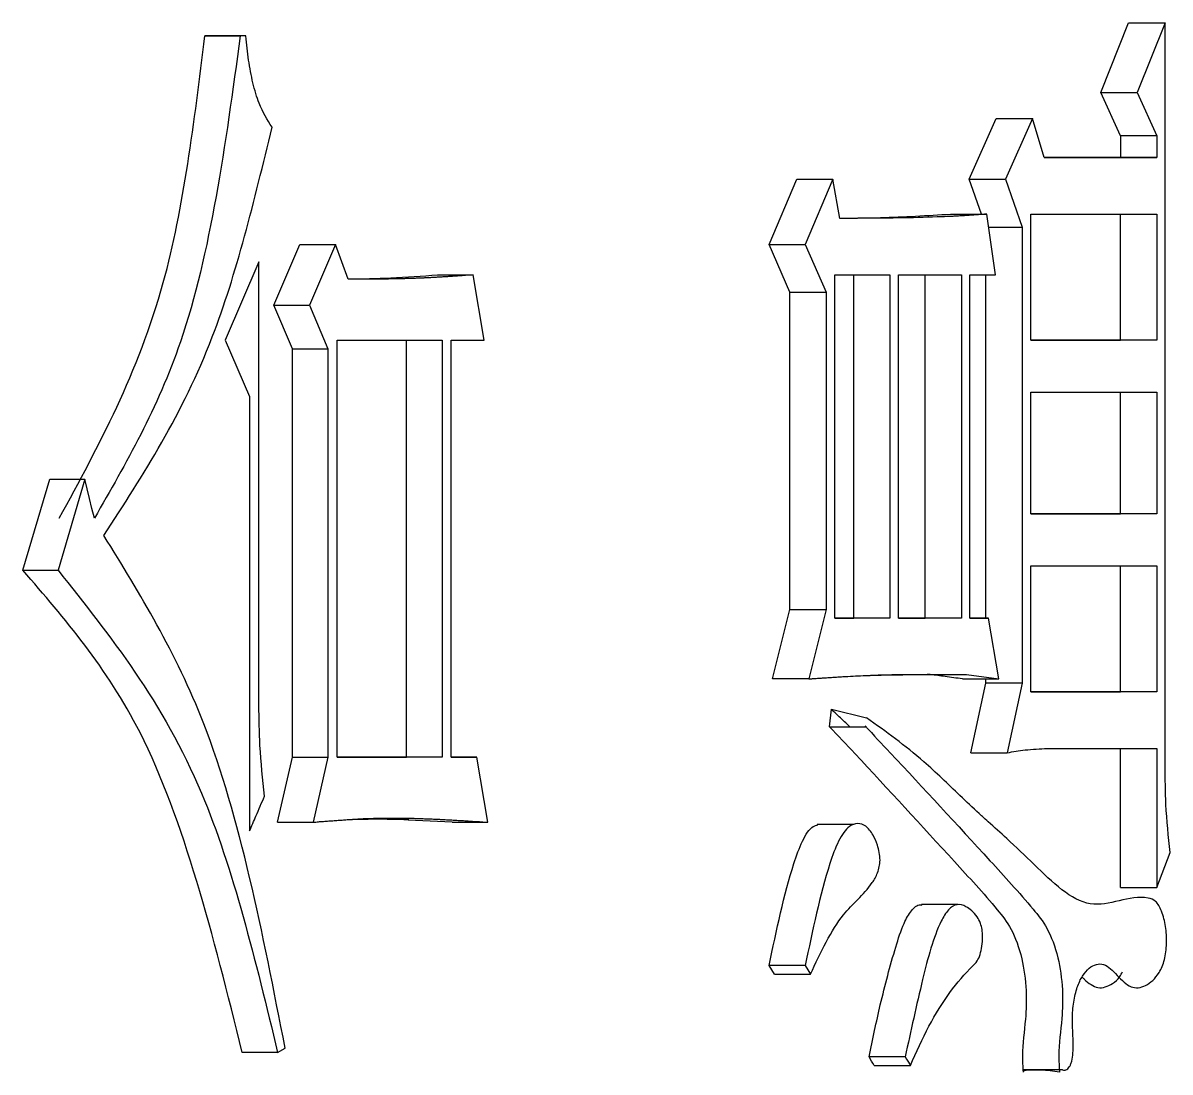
# Model space of a CAD drawing. Header units: millimetres. Extents: x 1852 to 4288, y 681 to 2404.
# Drawn here: x 2969.806 to 2972.662, y 953.023 to 955.636 of the extents above; entities that cross this region are included whole.
import ezdxf

# ---------------------------------------------------------------- set-up
doc = ezdxf.new("R2010")
doc.units = ezdxf.units.MM

msp = doc.modelspace()

# ---------------------------------------------------------------- linework, layer by layer
at = {"color": 7, "linetype": 'Continuous', "lineweight": 25}
for p, q in [((2972.4889, 955.4628), (2972.5585, 955.6359)), ((2972.5585, 955.6359), (2972.6494, 955.6359)), ((2972.6494, 955.6359), (2972.5797, 955.4628)), ((2972.6493, 953.7861), (2972.6494, 955.6359)), ((2970.2589, 955.6034), (2970.3468, 955.6034)), ((2970.3608, 955.6034), (2970.2729, 955.6034)), ((2970.3608, 955.6034), (2970.3468, 955.6034)), ((2972.4889, 955.4628), (2972.5797, 955.4628)), ((2972.5381, 955.3547), (2972.4889, 955.4628)), ((2972.5797, 955.4628), (2972.6289, 955.3547)), ((2972.1615, 955.2465), (2972.2284, 955.3979)), ((2972.2284, 955.3979), (2972.3188, 955.3979)), ((2972.3188, 955.3979), (2972.2518, 955.2465)), ((2972.348, 955.3006), (2972.3188, 955.3979)), ((2972.6289, 955.3547), (2972.5381, 955.3547)), ((2972.5381, 955.3547), (2972.5381, 955.3006)), ((2972.6289, 955.3547), (2972.6289, 955.3006)), ((2972.5381, 955.3006), (2972.6289, 955.3006)), ((2971.6636, 955.0842), (2971.7326, 955.2465)), ((2971.7326, 955.2465), (2971.8224, 955.2465)), ((2971.8224, 955.2465), (2971.7533, 955.0842)), ((2971.8397, 955.1491), (2971.8224, 955.2465)), ((2972.1615, 955.2465), (2972.2518, 955.2465)), ((2972.1919, 955.1599), (2972.1615, 955.2465)), ((2972.2518, 955.2465), (2972.2937, 955.1275)), ((2972.1153, 955.1599), (2972.2056, 955.1599)), ((2972.2267, 955.0085), (2972.2056, 955.1599)), ((2972.3146, 954.8462), (2972.3146, 955.1599)), ((2972.3146, 955.1599), (2972.6289, 955.1599)), ((2972.5381, 954.8462), (2972.5381, 955.1599)), ((2972.6289, 955.1599), (2972.6289, 954.8462)), ((2972.2101, 955.1275), (2972.2937, 955.1275)), ((2972.2937, 955.1275), (2972.2937, 953.9917)), ((2970.4308, 954.9327), (2970.4954, 955.0842)), ((2970.4954, 955.0842), (2970.5836, 955.0842)), ((2970.5836, 955.0842), (2970.5189, 954.9327)), ((2970.6159, 954.9976), (2970.5836, 955.0842)), ((2971.6636, 955.0842), (2971.7533, 955.0842)), ((2971.7154, 954.9652), (2971.6636, 955.0842)), ((2971.7533, 955.0842), (2971.8052, 954.9652)), ((2970.3934, 955.0409), (2970.3093, 954.8462)), ((2970.3934, 953.9375), (2970.3934, 955.0409)), ((2970.8381, 955.0085), (2970.9267, 955.0085)), ((2970.9539, 954.8462), (2970.9267, 955.0085)), ((2971.8267, 954.1539), (2971.8267, 955.0085)), ((2971.8267, 955.0085), (2971.964, 955.0085)), ((2971.874, 954.1539), (2971.874, 955.0085)), ((2971.964, 955.0085), (2971.964, 954.1539)), ((2971.9853, 954.1539), (2971.9853, 955.0085)), ((2971.9853, 955.0085), (2972.1424, 955.0085)), ((2972.0522, 954.1539), (2972.0522, 955.0085)), ((2972.1424, 955.0085), (2972.1424, 954.1539)), ((2972.1635, 955.0085), (2972.2267, 955.0085)), ((2972.1635, 954.1539), (2972.1635, 955.0085)), ((2972.2033, 954.1539), (2972.2033, 955.0085)), ((2971.7154, 954.9652), (2971.8052, 954.9652)), ((2971.7154, 954.1755), (2971.7154, 954.9652)), ((2971.8052, 954.9652), (2971.8052, 954.1755)), ((2970.4308, 954.9327), (2970.5189, 954.9327)), ((2970.477, 954.8246), (2970.4308, 954.9327)), ((2970.5189, 954.9327), (2970.5651, 954.8246)), ((2970.3093, 954.8462), (2970.3701, 954.7056)), ((2970.5882, 953.8077), (2970.5882, 954.8462)), ((2970.5882, 954.8462), (2970.8495, 954.8462)), ((2970.761, 953.8077), (2970.761, 954.8462)), ((2970.8495, 954.8462), (2970.8495, 953.8077)), ((2970.8722, 954.8462), (2970.9539, 954.8462)), ((2970.8722, 953.8077), (2970.8722, 954.8462)), ((2972.6289, 954.8462), (2972.3146, 954.8462)), ((2972.3146, 954.8462), (2972.5381, 954.8462)), ((2972.6289, 954.8462), (2972.5381, 954.8462)), ((2970.477, 954.8246), (2970.5651, 954.8246)), ((2970.477, 953.8077), (2970.477, 954.8246)), ((2970.5651, 954.8246), (2970.5651, 953.8077)), ((2972.3146, 954.4135), (2972.3146, 954.7164)), ((2972.3146, 954.7164), (2972.6289, 954.7164)), ((2972.5381, 954.4135), (2972.5381, 954.7164)), ((2972.6289, 954.7164), (2972.6289, 954.4135)), ((2970.3701, 954.7056), (2970.3701, 953.6238)), ((2969.8059, 954.2729), (2969.8726, 954.5)), ((2969.8726, 954.5), (2969.96, 954.5)), ((2969.96, 954.5), (2969.8932, 954.2729)), ((2972.6289, 954.4135), (2972.3146, 954.4135)), ((2972.3146, 954.4135), (2972.5381, 954.4135)), ((2972.6289, 954.4135), (2972.5381, 954.4135)), ((2972.3146, 953.97), (2972.3146, 954.2837)), ((2972.3146, 954.2837), (2972.6289, 954.2837)), ((2972.5381, 953.97), (2972.5381, 954.2837)), ((2972.6289, 954.2837), (2972.6289, 953.97)), ((2971.6723, 954.0025), (2971.7154, 954.1755)), ((2971.7154, 954.1755), (2971.8052, 954.1755)), ((2971.8052, 954.1755), (2971.762, 954.0025)), ((2971.964, 954.1539), (2971.8267, 954.1539)), ((2971.8267, 954.1539), (2971.874, 954.1539)), ((2971.964, 954.1539), (2971.874, 954.1539)), ((2972.1424, 954.1539), (2971.9853, 954.1539)), ((2971.9853, 954.1539), (2972.0522, 954.1539)), ((2972.1424, 954.1539), (2972.0522, 954.1539)), ((2972.2098, 954.1539), (2972.1635, 954.1539)), ((2972.1635, 954.1539), (2972.2098, 954.1539)), ((2972.235, 954.0025), (2972.2098, 954.1539)), ((2971.762, 954.0025), (2971.6723, 954.0025)), ((2972.0648, 954.0133), (2972.0569, 954.0133)), ((2972.0648, 954.0133), (2972.155, 954.0133)), ((2972.1447, 954.0025), (2972.235, 954.0025)), ((2972.155, 954.0133), (2972.235, 954.0025)), ((2972.2033, 953.9917), (2972.2033, 954.0025)), ((2972.1657, 953.8186), (2972.2033, 953.9917)), ((2972.2937, 953.9917), (2972.2033, 953.9917)), ((2972.2937, 953.9917), (2972.256, 953.8186)), ((2972.6289, 953.97), (2972.3146, 953.97)), ((2972.3146, 953.97), (2972.5381, 953.97)), ((2972.6289, 953.97), (2972.5381, 953.97)), ((2971.8142, 953.8835), (2971.8184, 953.9267)), ((2971.8184, 953.9267), (2971.9062, 953.9051)), ((2970.44, 953.6455), (2970.477, 953.8077)), ((2970.477, 953.8077), (2970.5651, 953.8077)), ((2970.5651, 953.8077), (2970.5281, 953.6455)), ((2970.8495, 953.8077), (2970.5882, 953.8077)), ((2970.5882, 953.8077), (2970.761, 953.8077)), ((2970.8495, 953.8077), (2970.761, 953.8077)), ((2970.9358, 953.8077), (2970.8722, 953.8077)), ((2970.8722, 953.8077), (2970.9358, 953.8077)), ((2970.9629, 953.6455), (2970.9358, 953.8077)), ((2972.1657, 953.8186), (2972.256, 953.8186)), ((2972.538, 953.4833), (2972.538, 953.8294)), ((2972.6289, 953.8294), (2972.6289, 953.4833)), ((2970.44, 953.6455), (2970.5281, 953.6455)), ((2970.8743, 953.6455), (2970.7653, 953.6509)), ((2970.8743, 953.6455), (2970.9629, 953.6455)), ((2971.8728, 953.64), (2971.7829, 953.64)), ((2972.6289, 953.4833), (2972.6616, 953.5698)), ((2972.1342, 953.4406), (2972.0431, 953.4406)), ((2971.6766, 953.2669), (2971.6636, 953.2885)), ((2971.7533, 953.2885), (2971.7663, 953.2669)), ((2971.6766, 953.2669), (2971.7663, 953.2669)), ((2970.44, 953.0721), (2970.352, 953.0721)), ((2970.44, 953.0721), (2970.4586, 953.083)), ((2972.0023, 953.0614), (2971.9123, 953.0614)), ((2971.9251, 953.0398), (2972.0151, 953.0398)), ((2972.3938, 953.0289), (2972.3033, 953.0289))]:
    msp.add_line(p, q, dxfattribs=at)
at = {"color": 7, "linetype": 'Continuous', "lineweight": 25, "flags": 128}
for points in [[(2970.2729, 955.6034), (2970.265, 955.6034), (2970.2589, 955.6034)], [(2969.9838, 954.4027), (2969.9778, 954.427), (2969.9719, 954.4513), (2969.9659, 954.4757), (2969.96, 954.5)], [(2971.8142, 953.8835), (2971.8546, 953.8835), (2971.8793, 953.8835), (2971.9041, 953.8835)], [(2972.538, 953.4833), (2972.5608, 953.4833), (2972.5835, 953.4833), (2972.6062, 953.4833), (2972.6289, 953.4833)], [(2971.7533, 953.2885), (2971.7201, 953.2885), (2971.6918, 953.2885), (2971.6636, 953.2885)], [(2971.9251, 953.0398), (2971.9218, 953.0453), (2971.9186, 953.0508), (2971.9123, 953.0614)], [(2972.0023, 953.0614), (2972.0056, 953.0559), (2972.0104, 953.0478), (2972.0151, 953.0398)]]:
    msp.add_lwpolyline(points, dxfattribs=at)
at = {"color": 7, "linetype": 'Continuous', "lineweight": 25}
for points, knots in [([(2969.8964, 954.4027), (2969.9948, 954.5834), (2970.1738, 954.9121), (2970.2325, 955.3888), (2970.2589, 955.6034)], [0, 0, 0, 0, 0.5499053, 1, 1, 1, 1]), ([(2970.3468, 955.6034), (2970.3098, 955.3324), (2970.2448, 954.8556), (2970.0624, 954.5392), (2969.9838, 954.4027)], [0, 0, 0, 0, 0.568428, 1, 1, 1, 1]), ([(2970.426, 955.3762), (2970.4146, 955.3946), (2970.3954, 955.4253), (2970.3777, 955.4862), (2970.367, 955.5432), (2970.3629, 955.5833), (2970.3608, 955.6034)], [0, 0, 0, 0, 0.329917, 0.550134, 0.774051, 1, 1, 1, 1]), ([(2970.0075, 954.3594), (2970.1055, 954.5108), (2970.2832, 954.7854), (2970.3818, 955.1932), (2970.426, 955.3762)], [0, 0, 0, 0, 0.551247, 1, 1, 1, 1]), ([(2972.6289, 955.3006), (2972.5878, 955.3006), (2972.4949, 955.3006), (2972.4006, 955.3006), (2972.348, 955.3006)], [0, 0, 0, 0, 0.44202, 1, 1, 1, 1]), ([(2972.348, 955.3006), (2972.3594, 955.3006), (2972.4233, 955.3006), (2972.4863, 955.3006), (2972.5381, 955.3006)], [0, 0, 0, 0, 0.178373, 1, 1, 1, 1]), ([(2972.2056, 955.1599), (2972.2037, 955.1598), (2972.1978, 955.1593), (2972.188, 955.1586), (2972.1763, 955.1577), (2972.1665, 955.157), (2972.1587, 955.1564), (2972.1528, 955.1561), (2972.1469, 955.1557), (2972.141, 955.1554), (2972.1351, 955.155), (2972.1293, 955.1547), (2972.1234, 955.1544), (2972.1116, 955.1539), (2972.0703, 955.1522), (2972.0229, 955.1508), (2971.9813, 955.1503), (2971.9694, 955.1501), (2971.9634, 955.15), (2971.9575, 955.15), (2971.9515, 955.1499), (2971.9456, 955.1498), (2971.9396, 955.1498), (2971.9336, 955.1497), (2971.9277, 955.1497), (2971.9217, 955.1496), (2971.9157, 955.1496), (2971.9098, 955.1495), (2971.9038, 955.1495), (2971.8978, 955.1494), (2971.8928, 955.1494), (2971.8888, 955.1494), (2971.8858, 955.1494), (2971.8829, 955.1493), (2971.8799, 955.1493), (2971.8769, 955.1493), (2971.8739, 955.1493), (2971.8709, 955.1493), (2971.8679, 955.1493), (2971.8649, 955.1492), (2971.8619, 955.1492), (2971.8589, 955.1492), (2971.8559, 955.1492), (2971.8529, 955.1492), (2971.8499, 955.1492), (2971.8469, 955.1491), (2971.8435, 955.1491), (2971.8411, 955.1491), (2971.8397, 955.1491)], [0, 0, 0, 0, 0.016204, 0.048613, 0.081022, 0.11343, 0.129634, 0.145839, 0.162043, 0.178247, 0.194452, 0.210656, 0.22686, 0.243065, 0.307882, 0.567153, 0.631971, 0.648175, 0.664379, 0.680583, 0.696788, 0.712992, 0.729196, 0.745401, 0.761605, 0.777809, 0.794014, 0.810218, 0.826422, 0.842626, 0.858831, 0.866933, 0.875035, 0.883137, 0.891239, 0.899342, 0.907444, 0.915546, 0.923648, 0.93175, 0.939852, 0.947954, 0.956057, 0.964159, 0.972261, 0.980363, 0.988465, 1, 1, 1, 1]), ([(2971.844, 955.1497), (2971.8445, 955.1497), (2971.8769, 955.1499), (2971.9677, 955.1509), (2972.0572, 955.1564), (2972.1153, 955.1599)], [0, 0, 0, 0, 0.005708, 0.354347, 1, 1, 1, 1]), ([(2970.6157, 954.9983), (2970.651, 954.9989), (2970.7255, 955.0002), (2970.7993, 955.0056), (2970.8381, 955.0085)], [0, 0, 0, 0, 0.474595, 1, 1, 1, 1]), ([(2970.9267, 955.0085), (2970.9204, 955.008), (2970.911, 955.0073), (2970.8984, 955.0064), (2970.8889, 955.0058), (2970.8795, 955.0051), (2970.87, 955.0045), (2970.8605, 955.0039), (2970.8526, 955.0034), (2970.8463, 955.003), (2970.8415, 955.0027), (2970.8368, 955.0025), (2970.8321, 955.0022), (2970.8273, 955.0019), (2970.8226, 955.0017), (2970.8178, 955.0014), (2970.8131, 955.0012), (2970.8083, 955.001), (2970.8035, 955.0007), (2970.7988, 955.0005), (2970.794, 955.0003), (2970.7893, 955.0001), (2970.7845, 955), (2970.7798, 954.9998), (2970.775, 954.9996), (2970.7702, 954.9995), (2970.7655, 954.9993), (2970.7607, 954.9992), (2970.7559, 954.9991), (2970.7512, 954.9989), (2970.7464, 954.9988), (2970.7416, 954.9987), (2970.7369, 954.9986), (2970.7321, 954.9985), (2970.7273, 954.9984), (2970.7225, 954.9984), (2970.7178, 954.9983), (2970.713, 954.9982), (2970.7082, 954.9981), (2970.7034, 954.9981), (2970.6987, 954.998), (2970.6923, 954.998), (2970.6859, 954.9979), (2970.6795, 954.9979), (2970.6747, 954.9978), (2970.6699, 954.9978), (2970.6651, 954.9978), (2970.6604, 954.9978), (2970.6556, 954.9977), (2970.6508, 954.9977), (2970.646, 954.9977), (2970.6412, 954.9977), (2970.6372, 954.9977), (2970.634, 954.9977), (2970.6316, 954.9977), (2970.6292, 954.9977), (2970.6268, 954.9977), (2970.6244, 954.9977), (2970.622, 954.9976), (2970.6192, 954.9976), (2970.6171, 954.9976), (2970.6159, 954.9976)], [0, 0, 0, 0, 0.061285, 0.091928, 0.12257, 0.153213, 0.183855, 0.214498, 0.24514, 0.260462, 0.275783, 0.291104, 0.306426, 0.321747, 0.337068, 0.352389, 0.367711, 0.383032, 0.398353, 0.413674, 0.428996, 0.444317, 0.459638, 0.47496, 0.490281, 0.505602, 0.520923, 0.536245, 0.551566, 0.566887, 0.582209, 0.59753, 0.612851, 0.628172, 0.643494, 0.658815, 0.674136, 0.689457, 0.704779, 0.7201, 0.735421, 0.750743, 0.781385, 0.796706, 0.812028, 0.827349, 0.84267, 0.857991, 0.873313, 0.888634, 0.903955, 0.919277, 0.934598, 0.942258, 0.949919, 0.95758, 0.96524, 0.972901, 0.980562, 0.988222, 1, 1, 1, 1]), ([(2970.4586, 953.083), (2970.4026, 953.3706), (2970.3041, 953.8776), (2970.0971, 954.2139), (2970.0075, 954.3594)], [0, 0, 0, 0, 0.567325, 1, 1, 1, 1]), ([(2970.352, 953.0721), (2970.2795, 953.3625), (2970.1522, 953.8724), (2969.9101, 954.1523), (2969.8059, 954.2729)], [0, 0, 0, 0, 0.5693609, 1, 1, 1, 1]), ([(2969.8059, 954.2729), (2969.8133, 954.2729), (2969.8279, 954.2729), (2969.857, 954.2729), (2969.8788, 954.2729), (2969.8932, 954.2729)], [0, 0, 0, 0, 0.252356, 0.504904, 1, 1, 1, 1]), ([(2969.8932, 954.2729), (2970.0239, 954.109), (2970.2616, 953.8107), (2970.3846, 953.3016), (2970.44, 953.0721)], [0, 0, 0, 0, 0.549466, 1, 1, 1, 1]), ([(2971.762, 954.0025), (2971.7641, 954.0026), (2971.7672, 954.0028), (2971.7725, 954.0032), (2971.7778, 954.0036), (2971.7841, 954.004), (2971.7904, 954.0044), (2971.7967, 954.0049), (2971.803, 954.0053), (2971.8114, 954.0058), (2971.8219, 954.0065), (2971.8344, 954.0073), (2971.847, 954.0081), (2971.8721, 954.0096), (2971.9014, 954.011), (2971.9306, 954.0121), (2971.9451, 954.0125), (2971.9556, 954.0127), (2971.966, 954.013), (2971.9784, 954.0132), (2971.9909, 954.0134), (2972.0033, 954.0136), (2972.0158, 954.0137), (2972.0282, 954.0138), (2972.0406, 954.0138), (2972.0531, 954.0138), (2972.0634, 954.0138), (2972.0717, 954.0138), (2972.0779, 954.0138), (2972.0841, 954.0138), (2972.0903, 954.0137), (2972.0964, 954.0137), (2972.1026, 954.0137), (2972.1088, 954.0136), (2972.115, 954.0136), (2972.1212, 954.0136), (2972.1274, 954.0135), (2972.1325, 954.0135), (2972.1366, 954.0134), (2972.1397, 954.0134), (2972.1428, 954.0134), (2972.1459, 954.0134), (2972.1484, 954.0133), (2972.1515, 954.0133), (2972.1535, 954.0133), (2972.155, 954.0133)], [0, 0, 0, 0, 0.015876, 0.023814, 0.03969, 0.055566, 0.071442, 0.087319, 0.103195, 0.119071, 0.150823, 0.182575, 0.214327, 0.246079, 0.373089, 0.436594, 0.468346, 0.484222, 0.515974, 0.547726, 0.579478, 0.611231, 0.642983, 0.674735, 0.706487, 0.738239, 0.769992, 0.785868, 0.801744, 0.81762, 0.833496, 0.849372, 0.865248, 0.881124, 0.897, 0.912876, 0.928753, 0.944629, 0.952567, 0.960505, 0.968443, 0.976381, 0.984319, 0.988288, 1, 1, 1, 1]), ([(2971.8731, 954.0096), (2971.9103, 954.0109), (2971.9662, 954.0128), (2972.0261, 954.0133), (2972.0599, 954.0133), (2972.061, 954.0133), (2972.0612, 954.0133)], [0, 0, 0, 0, 0.5664829, 0.8519745, 0.9816337, 1, 1, 1, 1]), ([(2972.1447, 954.0025), (2972.1375, 954.0035), (2972.1231, 954.0054), (2972.0965, 954.009), (2972.077, 954.0116), (2972.0648, 954.0133)], [0, 0, 0, 0, 0.271354, 0.542708, 1, 1, 1, 1]), ([(2970.4074, 953.7104), (2970.4028, 953.7522), (2970.3947, 953.827), (2970.3938, 953.9037), (2970.3934, 953.9375)], [0, 0, 0, 0, 0.5590432, 1, 1, 1, 1]), ([(2971.8648, 953.8835), (2971.8559, 953.8918), (2971.8424, 953.9044), (2971.8275, 953.9182), (2971.8212, 953.9242), (2971.8193, 953.926), (2971.8187, 953.9265), (2971.8184, 953.9267)], [0, 0, 0, 0, 0.57762, 0.877327, 0.960792, 0.985928, 1, 1, 1, 1]), ([(2972.3938, 953.0289), (2972.3968, 953.0284), (2972.4027, 953.0272), (2972.4096, 953.034), (2972.4143, 953.0422), (2972.4179, 953.0534), (2972.421, 953.0777), (2972.42, 953.1083), (2972.419, 953.1362), (2972.4183, 953.1645), (2972.4207, 953.1984), (2972.4297, 953.2356), (2972.4434, 953.2645), (2972.4599, 953.2832), (2972.4779, 953.2931), (2972.5024, 953.2935), (2972.5303, 953.2638), (2972.5639, 953.2291), (2972.6011, 953.2353), (2972.6276, 953.2578), (2972.642, 953.2856), (2972.6478, 953.3029), (2972.6516, 953.3225), (2972.6532, 953.3437), (2972.653, 953.3653), (2972.6508, 953.3864), (2972.6466, 953.4062), (2972.6407, 953.4238), (2972.6338, 953.4385), (2972.623, 953.4529), (2972.5652, 953.4693), (2972.4622, 953.4042), (2972.3453, 953.5189), (2972.2628, 953.5986), (2972.2195, 953.637), (2972.1966, 953.6577), (2972.1732, 953.6793), (2972.1247, 953.7248), (2972.0333, 953.8146), (2971.9542, 953.8709), (2971.9062, 953.9051)], [0, 0, 0, 0, 0.0074279, 0.0151088, 0.018668, 0.0222618, 0.0303146, 0.0455372, 0.055335, 0.060934, 0.0765041, 0.0919131, 0.1068343, 0.1230066, 0.1386606, 0.1541664, 0.1852101, 0.2165399, 0.2480608, 0.27952, 0.2881035, 0.2959962, 0.3035999, 0.3113608, 0.3192842, 0.3270087, 0.3349183, 0.3433715, 0.3513163, 0.3590478, 0.3751738, 0.500216, 0.6249565, 0.6874438, 0.7294723, 0.7423687, 0.7498533, 0.7933768, 0.8747081, 1, 1, 1, 1]), ([(2971.8142, 953.8835), (2971.8351, 953.8612), (2971.9397, 953.7496), (2972.0791, 953.5972), (2972.2087, 953.4565), (2972.2675, 953.3829), (2972.2937, 953.3122), (2972.3051, 953.2306), (2972.3025, 953.1474), (2972.2922, 953.0814), (2972.2949, 953.0371), (2972.2958, 953.0234)], [0, 0, 0, 0, 0.1024351, 0.5121529, 0.6908177, 0.7518366, 0.8136757, 0.8676501, 0.91383, 0.9734792, 1, 1, 1, 1]), ([(2971.9023, 953.8853), (2971.9232, 953.863), (2972.0279, 953.7516), (2972.1677, 953.5999), (2972.2974, 953.4577), (2972.3569, 953.3849), (2972.3836, 953.3147), (2972.3955, 953.2329), (2972.3932, 953.1487), (2972.3827, 953.0821), (2972.3855, 953.037), (2972.3863, 953.0234)], [0, 0, 0, 0, 0.102062, 0.510275, 0.689515, 0.750609, 0.812535, 0.866745, 0.912849, 0.973626, 1, 1, 1, 1]), ([(2972.256, 953.8186), (2972.2709, 953.8212), (2972.295, 953.8254), (2972.3285, 953.828), (2972.3471, 953.8289), (2972.3563, 953.8294)], [0, 0, 0, 0, 0.443386, 0.721661, 1, 1, 1, 1]), ([(2972.3563, 953.8294), (2972.4021, 953.8294), (2972.4935, 953.8294), (2972.5838, 953.8294), (2972.6289, 953.8294)], [0, 0, 0, 0, 0.499996, 1, 1, 1, 1]), ([(2972.6616, 953.5698), (2972.6575, 953.6096), (2972.6503, 953.6807), (2972.6496, 953.7539), (2972.6493, 953.7861)], [0, 0, 0, 0, 0.558835, 1, 1, 1, 1]), ([(2970.3701, 953.6238), (2970.3754, 953.6362), (2970.3843, 953.6568), (2970.3967, 953.6856), (2970.4038, 953.7021), (2970.4074, 953.7104)], [0, 0, 0, 0, 0.428307, 0.714154, 1, 1, 1, 1]), ([(2970.5281, 953.6455), (2970.5325, 953.6459), (2970.5391, 953.6465), (2970.55, 953.6474), (2970.561, 953.6482), (2970.5719, 953.649), (2970.5828, 953.6498), (2970.5916, 953.6504), (2970.6003, 953.651), (2970.6068, 953.6515), (2970.6199, 953.6525), (2970.6657, 953.6557), (2970.7114, 953.6562), (2970.7526, 953.6558), (2970.7613, 953.6557), (2970.7699, 953.6555), (2970.7786, 953.6553), (2970.7872, 953.6551), (2970.7959, 953.6548), (2970.8024, 953.6545), (2970.8078, 953.6543), (2970.8132, 953.6541), (2970.8175, 953.6539), (2970.8218, 953.6538), (2970.8261, 953.6536), (2970.8304, 953.6534), (2970.8358, 953.6531), (2970.8401, 953.6529), (2970.8445, 953.6527), (2970.8488, 953.6525), (2970.8531, 953.6523), (2970.8585, 953.652), (2970.8628, 953.6518), (2970.8671, 953.6515), (2970.8714, 953.6513), (2970.8757, 953.6511), (2970.88, 953.6508), (2970.8843, 953.6506), (2970.8886, 953.6503), (2970.894, 953.65), (2970.8983, 953.6497), (2970.9037, 953.6494), (2970.908, 953.6491), (2970.9122, 953.6488), (2970.9165, 953.6485), (2970.9208, 953.6483), (2970.9262, 953.6479), (2970.9305, 953.6476), (2970.9348, 953.6474), (2970.9391, 953.6471), (2970.9434, 953.6468), (2970.9477, 953.6465), (2970.9518, 953.6462), (2970.9569, 953.6459), (2970.9609, 953.6456), (2970.9629, 953.6455)], [0, 0, 0, 0, 0.029904, 0.044856, 0.07476, 0.104664, 0.119616, 0.14952, 0.164472, 0.179424, 0.194376, 0.254184, 0.493446, 0.508398, 0.538302, 0.553254, 0.568206, 0.59811, 0.613062, 0.628014, 0.642966, 0.650442, 0.665394, 0.67287, 0.680346, 0.695298, 0.702774, 0.717726, 0.725202, 0.732678, 0.74763, 0.755106, 0.770057, 0.777533, 0.785009, 0.799961, 0.807437, 0.814913, 0.829865, 0.837341, 0.852293, 0.859769, 0.874721, 0.882197, 0.889673, 0.904625, 0.912101, 0.927053, 0.934529, 0.942005, 0.956957, 0.964433, 0.971909, 0.985954, 1, 1, 1, 1]), ([(2970.6093, 953.6517), (2970.6322, 953.6527), (2970.6663, 953.6543), (2970.7312, 953.6533), (2970.7561, 953.6526), (2970.767, 953.6521), (2970.7661, 953.6522), (2970.7657, 953.6522)], [0, 0, 0, 0, 0.522823, 0.776202, 0.909765, 0.965766, 1, 1, 1, 1]), ([(2971.6636, 953.2885), (2971.6818, 953.3769), (2971.7047, 953.4879), (2971.7451, 953.5996), (2971.7664, 953.6342), (2971.7803, 953.6376), (2971.7838, 953.6385)], [0, 0, 0, 0, 0.631295, 0.792978, 0.948304, 1, 1, 1, 1]), ([(2971.7663, 953.2669), (2971.7922, 953.3219), (2971.838, 953.4194), (2971.9032, 953.466), (2971.9319, 953.5137), (2971.9381, 953.5341), (2971.9402, 953.5521), (2971.9381, 953.5713), (2971.9322, 953.5927), (2971.9213, 953.6171), (2971.9045, 953.638), (2971.8837, 953.6441), (2971.8595, 953.6365), (2971.8348, 953.6005), (2971.7945, 953.4869), (2971.7716, 953.3765), (2971.7533, 953.2885)], [0, 0, 0, 0, 0.207454, 0.367231, 0.400729, 0.416588, 0.431291, 0.448091, 0.466661, 0.497247, 0.538505, 0.578637, 0.620092, 0.68235, 0.74713, 1, 1, 1, 1]), ([(2971.9123, 953.0614), (2971.9213, 953.1049), (2971.941, 953.1993), (2971.9705, 953.3094), (2971.996, 953.3905), (2972.0169, 953.4269), (2972.0332, 953.4415), (2972.0421, 953.4396), (2972.0434, 953.4393)], [0, 0, 0, 0, 0.286852, 0.622404, 0.772133, 0.876755, 0.981673, 1, 1, 1, 1]), ([(2972.0151, 953.0398), (2972.0302, 953.0733), (2972.0758, 953.1747), (2972.1348, 953.2541), (2972.1809, 953.2979), (2972.1891, 953.3152), (2972.1938, 953.3365), (2972.1954, 953.3584), (2972.194, 953.3786), (2972.1894, 953.3963), (2972.1763, 953.4195), (2972.1562, 953.4359), (2972.1312, 953.4437), (2972.1093, 953.4301), (2972.076, 953.3741), (2972.0418, 953.2436), (2972.0163, 953.1258), (2972.0023, 953.0614)], [0, 0, 0, 0, 0.118686, 0.359193, 0.382947, 0.402076, 0.42122, 0.441112, 0.455767, 0.470498, 0.490907, 0.5484, 0.590659, 0.633123, 0.67426, 0.821854, 1, 1, 1, 1]), ([(2972.4425, 953.2601), (2972.4444, 953.2583), (2972.4571, 953.2459), (2972.4825, 953.227), (2972.5131, 953.2391), (2972.5338, 953.2555), (2972.5412, 953.2689), (2972.5434, 953.273)], [0, 0, 0, 0, 0.056784, 0.388506, 0.737485, 0.920114, 1, 1, 1, 1]), ([(2972.3863, 953.0234), (2972.371, 953.0254), (2972.3443, 953.0289), (2972.3148, 953.0292), (2972.3001, 953.0272), (2972.2965, 953.0254), (2972.2959, 953.0244), (2972.2958, 953.0238), (2972.2958, 953.0236), (2972.2958, 953.0234)], [0, 0, 0, 0, 0.4936042, 0.8618762, 0.9556623, 0.9820838, 0.9915388, 0.9957956, 1, 1, 1, 1]), ([(2972.3033, 953.0289), (2972.3016, 953.0289), (2972.2991, 953.0289), (2972.2966, 953.0289), (2972.296, 953.0289), (2972.296, 953.0289), (2972.296, 953.0289), (2972.3009, 953.0289), (2972.3194, 953.0289), (2972.3402, 953.0289), (2972.3563, 953.0289), (2972.364, 953.0289)], [0, 0, 0, 0, 0.130494, 0.199379, 0.207103, 0.209603, 0.211282, 0.211887, 0.478621, 0.750544, 1, 1, 1, 1])]:
    msp.add_open_spline(points, degree=3, knots=knots, dxfattribs=at)

doc.saveas('drawing.dxf')
